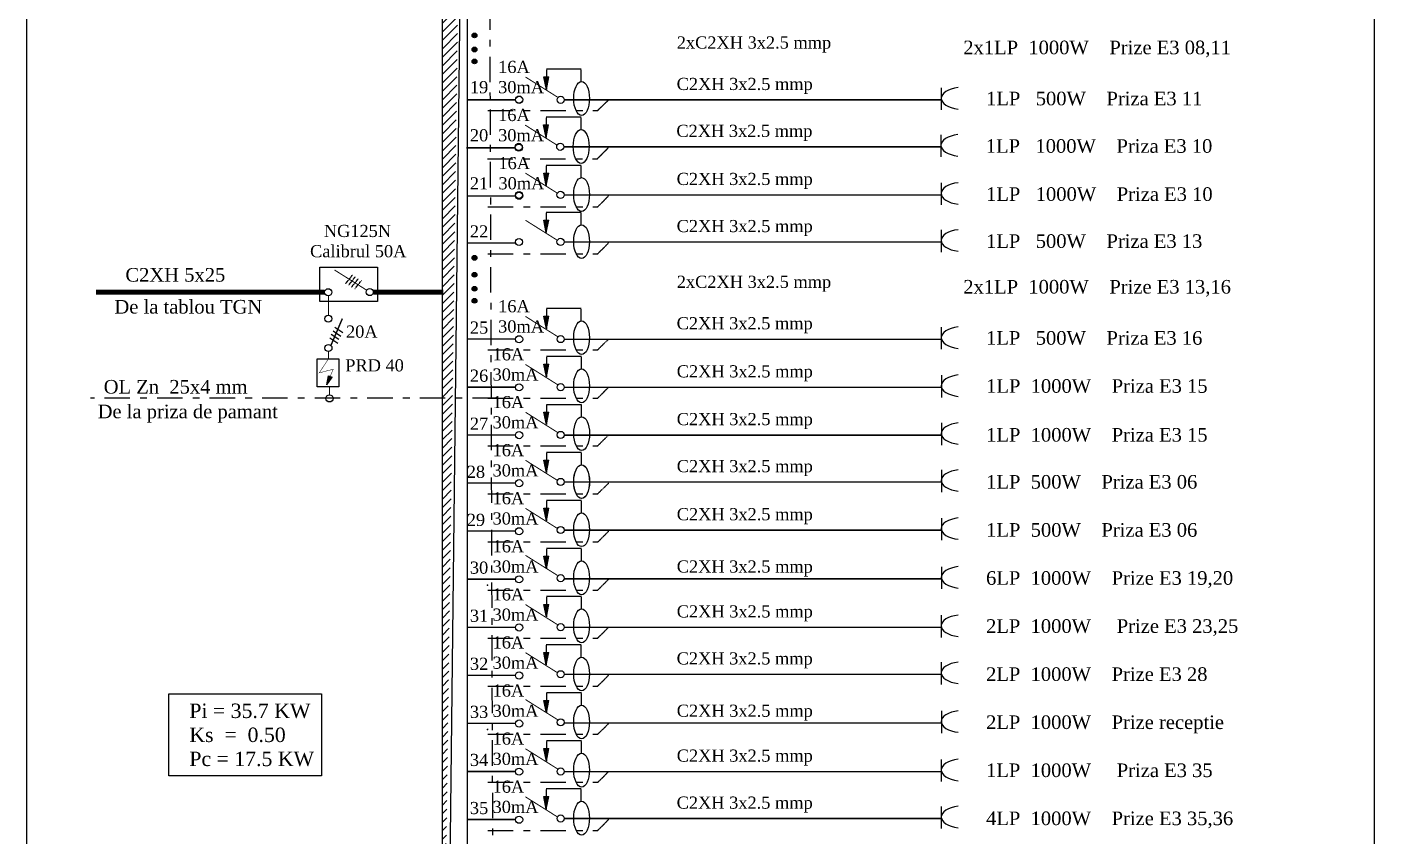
# Model space of a CAD drawing. Header units: inches. Extents: x -369701 to 85886, y 28217 to 66726.
# Drawn here: x -40900 to -26884, y 39250 to 47666 of the extents above; entities that cross this region are included whole.
import ezdxf

# ---------------------------------------------------------------- set-up
doc = ezdxf.new("R2010")
doc.units = ezdxf.units.IN
doc.header["$MEASUREMENT"] = 0
doc.linetypes.add('DOUBLE_DASHED', pattern=[1.093611, 0.529167, -0.211667, 0.141111, -0.211667])
doc.layers.add('Circuite', color=7, linetype='Continuous', lineweight=25)
doc.layers.add('Circuite incendiu', color=1, linetype='Continuous', lineweight=25)
for name, color, linetype in [('circuite iluminat normal', 7, 'Continuous'), ('circuite prize normal', 7, 'Continuous'), ('ELECTRICAL', 7, 'Continuous')]:
    doc.layers.add(name, color=color, linetype=linetype)
doc.styles.get("Standard").update_dxf_attribs({"font": 'arial.ttf'})

msp = doc.modelspace()

# ---------------------------------------------------------------- hatches: boundary and pattern name
at = {"layer": 'Circuite', "linetype": 'Continuous'}
h = msp.add_hatch(color=256, dxfattribs=at)
h.paths.add_polyline_path([(-35495, 47016), (-35495, 47146), (-35522, 47146)])
h.paths.add_polyline_path([(-35469, 47146), (-35495, 47146), (-35495, 47016)])
h = msp.add_hatch(color=256, dxfattribs=at)
h.paths.add_polyline_path([(-35499, 46516), (-35499, 46646), (-35525, 46646)])
h.paths.add_polyline_path([(-35473, 46646), (-35499, 46646), (-35499, 46516)])
h = msp.add_hatch(color=256, dxfattribs=at)
h.paths.add_polyline_path([(-35496, 46016), (-35496, 46146), (-35522, 46146)])
h.paths.add_polyline_path([(-35470, 46146), (-35496, 46146), (-35496, 46016)])
h = msp.add_hatch(color=256, dxfattribs=at)
h.paths.add_polyline_path([(-35496, 45527), (-35496, 45657), (-35522, 45657)])
h.paths.add_polyline_path([(-35470, 45657), (-35496, 45657), (-35496, 45527)])
h = msp.add_hatch(color=256, dxfattribs=at)
h.paths.add_polyline_path([(-35495, 44527), (-35495, 44657), (-35522, 44657)])
h.paths.add_polyline_path([(-35469, 44657), (-35495, 44657), (-35495, 44527)])
h = msp.add_hatch(color=256, dxfattribs=at)
h.paths.add_polyline_path([(-35495, 44027), (-35495, 44157), (-35521, 44157)])
h.paths.add_polyline_path([(-35469, 44157), (-35495, 44157), (-35495, 44027)])
h = msp.add_hatch(color=256, dxfattribs=at)
h.paths.add_polyline_path([(-35495, 44027), (-35495, 44157), (-35521, 44157)])
h.paths.add_polyline_path([(-35469, 44157), (-35495, 44157), (-35495, 44027)])
h = msp.add_hatch(color=256, dxfattribs=at)
h.paths.add_polyline_path([(-37744, 44030), (-37763, 44038), (-37779, 43948)])
h.paths.add_polyline_path([(-37724, 44022), (-37744, 44030), (-37779, 43948), (-37780, 43944)])
h = msp.add_hatch(color=256, dxfattribs=at)
h.paths.add_polyline_path([(-35495, 43530), (-35495, 43660), (-35521, 43660)])
h.paths.add_polyline_path([(-35469, 43660), (-35495, 43660), (-35495, 43530)])
h = msp.add_hatch(color=256, dxfattribs=at)
h.paths.add_polyline_path([(-35495, 43530), (-35495, 43660), (-35521, 43660)])
h.paths.add_polyline_path([(-35469, 43660), (-35495, 43660), (-35495, 43530)])
h = msp.add_hatch(color=256, dxfattribs=at)
h.paths.add_polyline_path([(-35495, 43030), (-35495, 43160), (-35521, 43160)])
h.paths.add_polyline_path([(-35469, 43160), (-35495, 43160), (-35495, 43030)])
h = msp.add_hatch(color=256, dxfattribs=at)
h.paths.add_polyline_path([(-35495, 43030), (-35495, 43160), (-35521, 43160)])
h.paths.add_polyline_path([(-35469, 43160), (-35495, 43160), (-35495, 43030)])
h = msp.add_hatch(color=256, dxfattribs=at)
h.paths.add_polyline_path([(-35495, 42530), (-35495, 42660), (-35521, 42660)])
h.paths.add_polyline_path([(-35469, 42660), (-35495, 42660), (-35495, 42530)])
h = msp.add_hatch(color=256, dxfattribs=at)
h.paths.add_polyline_path([(-35495, 42530), (-35495, 42660), (-35521, 42660)])
h.paths.add_polyline_path([(-35469, 42660), (-35495, 42660), (-35495, 42530)])
h = msp.add_hatch(color=256, dxfattribs=at)
h.paths.add_polyline_path([(-35495, 42030), (-35495, 42160), (-35521, 42160)])
h.paths.add_polyline_path([(-35469, 42160), (-35495, 42160), (-35495, 42030)])
h = msp.add_hatch(color=256, dxfattribs=at)
h.paths.add_polyline_path([(-35495, 42030), (-35495, 42160), (-35521, 42160)])
h.paths.add_polyline_path([(-35469, 42160), (-35495, 42160), (-35495, 42030)])
h = msp.add_hatch(color=256, dxfattribs=at)
h.paths.add_polyline_path([(-35495, 41530), (-35495, 41660), (-35521, 41660)])
h.paths.add_polyline_path([(-35469, 41660), (-35495, 41660), (-35495, 41530)])
h = msp.add_hatch(color=256, dxfattribs=at)
h.paths.add_polyline_path([(-35495, 41530), (-35495, 41660), (-35521, 41660)])
h.paths.add_polyline_path([(-35469, 41660), (-35495, 41660), (-35495, 41530)])
h = msp.add_hatch(color=256, dxfattribs=at)
h.paths.add_polyline_path([(-35496, 41030), (-35496, 41160), (-35522, 41160)])
h.paths.add_polyline_path([(-35469, 41160), (-35496, 41160), (-35496, 41030)])
h = msp.add_hatch(color=256, dxfattribs=at)
h.paths.add_polyline_path([(-35496, 41030), (-35496, 41160), (-35522, 41160)])
h.paths.add_polyline_path([(-35469, 41160), (-35496, 41160), (-35496, 41030)])
h = msp.add_hatch(color=256, dxfattribs=at)
h.paths.add_polyline_path([(-35495, 40530), (-35495, 40660), (-35521, 40660)])
h.paths.add_polyline_path([(-35469, 40660), (-35495, 40660), (-35495, 40530)])
h = msp.add_hatch(color=256, dxfattribs=at)
h.paths.add_polyline_path([(-35495, 40530), (-35495, 40660), (-35521, 40660)])
h.paths.add_polyline_path([(-35469, 40660), (-35495, 40660), (-35495, 40530)])
h = msp.add_hatch(color=256, dxfattribs=at)
h.paths.add_polyline_path([(-35495, 40030), (-35495, 40160), (-35521, 40160)])
h.paths.add_polyline_path([(-35469, 40160), (-35495, 40160), (-35495, 40030)])
h = msp.add_hatch(color=256, dxfattribs=at)
h.paths.add_polyline_path([(-35495, 40030), (-35495, 40160), (-35521, 40160)])
h.paths.add_polyline_path([(-35469, 40160), (-35495, 40160), (-35495, 40030)])
h = msp.add_hatch(color=256, dxfattribs=at)
h.paths.add_polyline_path([(-35496, 39530), (-35496, 39660), (-35522, 39660)])
h.paths.add_polyline_path([(-35469, 39660), (-35496, 39660), (-35496, 39530)])
h = msp.add_hatch(color=256, dxfattribs=at)
h.paths.add_polyline_path([(-35496, 39530), (-35496, 39660), (-35522, 39660)])
h.paths.add_polyline_path([(-35469, 39660), (-35496, 39660), (-35496, 39530)])
at = {"layer": 'circuite iluminat normal'}
h = msp.add_hatch(color=256, dxfattribs=at)
h.paths.add_polyline_path([(-36251, 47554, 0.528515), (-36219, 47579), (-36246, 47567)])
h.paths.add_polyline_path([(-36251, 47554), (-36246, 47567), (-36261, 47560, 0.127588)])
h.paths.add_polyline_path([(-36261, 47560), (-36219, 47579, 0.086363), (-36221, 47587, 0.099878), (-36226, 47595), (-36268, 47577, 0.099878), (-36266, 47567, 0.086363)])
h.paths.add_polyline_path([(-36268, 47577), (-36226, 47595, 0.664213)])
h = msp.add_hatch(color=256, dxfattribs=at)
h.paths.add_polyline_path([(-36249, 47554, 0.528515), (-36217, 47579), (-36244, 47567)])
h.paths.add_polyline_path([(-36249, 47554), (-36244, 47567), (-36260, 47560, 0.127588)])
h.paths.add_polyline_path([(-36260, 47560), (-36217, 47579, 0.086363), (-36219, 47587, 0.099878), (-36225, 47595), (-36266, 47577, 0.099878), (-36264, 47567, 0.086363)])
h.paths.add_polyline_path([(-36266, 47577), (-36225, 47595, 0.664213)])
h = msp.add_hatch(color=256, dxfattribs=at)
h.paths.add_polyline_path([(-36251, 47407, 0.528515), (-36219, 47432), (-36246, 47421)])
h.paths.add_polyline_path([(-36251, 47407), (-36246, 47421), (-36261, 47414, 0.127588)])
h.paths.add_polyline_path([(-36261, 47414), (-36219, 47432, 0.086363), (-36221, 47441, 0.099878), (-36226, 47449), (-36268, 47430, 0.099878), (-36266, 47421, 0.086363)])
h.paths.add_polyline_path([(-36268, 47430), (-36226, 47449, 0.664213)])
h = msp.add_hatch(color=256, dxfattribs=at)
h.paths.add_polyline_path([(-36249, 47407, 0.528515), (-36217, 47432), (-36244, 47421)])
h.paths.add_polyline_path([(-36249, 47407), (-36244, 47421), (-36260, 47414, 0.127588)])
h.paths.add_polyline_path([(-36260, 47414), (-36217, 47432, 0.086363), (-36219, 47441, 0.099878), (-36225, 47449), (-36266, 47430, 0.099878), (-36264, 47421, 0.086363)])
h.paths.add_polyline_path([(-36266, 47430), (-36225, 47449, 0.664213)])
h = msp.add_hatch(color=256, dxfattribs=at)
h.paths.add_polyline_path([(-36251, 47284, 0.528515), (-36219, 47309), (-36246, 47297)])
h.paths.add_polyline_path([(-36251, 47284), (-36246, 47297), (-36261, 47290, 0.127588)])
h.paths.add_polyline_path([(-36261, 47290), (-36219, 47309, 0.086363), (-36221, 47317, 0.099878), (-36226, 47325), (-36268, 47307, 0.099878), (-36266, 47297, 0.086363)])
h.paths.add_polyline_path([(-36268, 47307), (-36226, 47325, 0.664213)])
h = msp.add_hatch(color=256, dxfattribs=at)
h.paths.add_polyline_path([(-36249, 47284, 0.528515), (-36217, 47309), (-36244, 47297)])
h.paths.add_polyline_path([(-36249, 47284), (-36244, 47297), (-36260, 47290, 0.127588)])
h.paths.add_polyline_path([(-36260, 47290), (-36217, 47309, 0.086363), (-36219, 47317, 0.099878), (-36225, 47325), (-36266, 47307, 0.099878), (-36264, 47297, 0.086363)])
h.paths.add_polyline_path([(-36266, 47307), (-36225, 47325, 0.664213)])
h = msp.add_hatch(color=256, dxfattribs=at)
h.paths.add_polyline_path([(-36251, 45241, 0.528515), (-36219, 45266), (-36246, 45254)])
h.paths.add_polyline_path([(-36251, 45241), (-36246, 45254), (-36261, 45247, 0.127588)])
h.paths.add_polyline_path([(-36261, 45247), (-36219, 45266, 0.086363), (-36221, 45274, 0.099878), (-36226, 45282), (-36268, 45264, 0.099878), (-36266, 45255, 0.086363)])
h.paths.add_polyline_path([(-36268, 45264), (-36226, 45282, 0.664213)])
h = msp.add_hatch(color=256, dxfattribs=at)
h.paths.add_polyline_path([(-36249, 45241, 0.528515), (-36217, 45266), (-36244, 45254)])
h.paths.add_polyline_path([(-36249, 45241), (-36244, 45254), (-36260, 45247, 0.127588)])
h.paths.add_polyline_path([(-36260, 45247), (-36217, 45266, 0.086363), (-36219, 45274, 0.099878), (-36225, 45282), (-36266, 45264, 0.099878), (-36264, 45255, 0.086363)])
h.paths.add_polyline_path([(-36266, 45264), (-36225, 45282, 0.664213)])
h = msp.add_hatch(color=256, dxfattribs=at)
h.paths.add_polyline_path([(-36251, 45064, 0.528515), (-36219, 45090), (-36246, 45078)])
h.paths.add_polyline_path([(-36251, 45064), (-36246, 45078), (-36261, 45071, 0.127588)])
h.paths.add_polyline_path([(-36261, 45071), (-36219, 45090, 0.086363), (-36221, 45098, 0.099878), (-36226, 45106), (-36268, 45088, 0.099878), (-36266, 45078, 0.086363)])
h.paths.add_polyline_path([(-36268, 45088), (-36226, 45106, 0.664213)])
h = msp.add_hatch(color=256, dxfattribs=at)
h.paths.add_polyline_path([(-36249, 45064, 0.528515), (-36217, 45090), (-36244, 45078)])
h.paths.add_polyline_path([(-36249, 45064), (-36244, 45078), (-36260, 45071, 0.127588)])
h.paths.add_polyline_path([(-36260, 45071), (-36217, 45090, 0.086363), (-36219, 45098, 0.099878), (-36225, 45106), (-36266, 45088, 0.099878), (-36264, 45078, 0.086363)])
h.paths.add_polyline_path([(-36266, 45088), (-36225, 45106, 0.664213)])
h = msp.add_hatch(color=256, dxfattribs=at)
h.paths.add_polyline_path([(-36251, 44918, 0.528515), (-36219, 44943), (-36246, 44931)])
h.paths.add_polyline_path([(-36251, 44918), (-36246, 44931), (-36261, 44924, 0.127588)])
h.paths.add_polyline_path([(-36261, 44924), (-36219, 44943, 0.086363), (-36221, 44951, 0.099878), (-36226, 44959), (-36268, 44941, 0.099878), (-36266, 44932, 0.086363)])
h.paths.add_polyline_path([(-36268, 44941), (-36226, 44959, 0.664213)])
h = msp.add_hatch(color=256, dxfattribs=at)
h.paths.add_polyline_path([(-36249, 44918, 0.528515), (-36217, 44943), (-36244, 44931)])
h.paths.add_polyline_path([(-36249, 44918), (-36244, 44931), (-36260, 44924, 0.127588)])
h.paths.add_polyline_path([(-36260, 44924), (-36217, 44943, 0.086363), (-36219, 44951, 0.099878), (-36225, 44959), (-36266, 44941, 0.099878), (-36264, 44932, 0.086363)])
h.paths.add_polyline_path([(-36266, 44941), (-36225, 44959, 0.664213)])
h = msp.add_hatch(color=256, dxfattribs=at)
h.paths.add_polyline_path([(-36251, 44794, 0.528515), (-36219, 44820), (-36246, 44808)])
h.paths.add_polyline_path([(-36251, 44794), (-36246, 44808), (-36261, 44801, 0.127588)])
h.paths.add_polyline_path([(-36261, 44801), (-36219, 44820, 0.086363), (-36221, 44828, 0.099878), (-36226, 44836), (-36268, 44818, 0.099878), (-36266, 44808, 0.086363)])
h.paths.add_polyline_path([(-36268, 44818), (-36226, 44836, 0.664213)])
h = msp.add_hatch(color=256, dxfattribs=at)
h.paths.add_polyline_path([(-36249, 44794, 0.528515), (-36217, 44820), (-36244, 44808)])
h.paths.add_polyline_path([(-36249, 44794), (-36244, 44808), (-36260, 44801, 0.127588)])
h.paths.add_polyline_path([(-36260, 44801), (-36217, 44820, 0.086363), (-36219, 44828, 0.099878), (-36225, 44836), (-36266, 44818, 0.099878), (-36264, 44808, 0.086363)])
h.paths.add_polyline_path([(-36266, 44818), (-36225, 44836, 0.664213)])
at = {"layer": 'Circuite incendiu'}
h = msp.add_hatch(dxfattribs=at)
h.set_pattern_fill('ANSI31', color=256, scale=500, style=0)
h.set_pattern_definition([(45, (-1631341.14, -1142683.22), (-44.1941738, 44.1941738), [])])
h.paths.add_polyline_path([(-36321, 54757), (-36577, 54757), (-36577, 36229)])
at = {"layer": 'ELECTRICAL', "linetype": 'Continuous'}
h = msp.add_hatch(color=256, dxfattribs=at)
h.paths.add_polyline_path([(-36098, 41859, 0.380546), (-36107, 41868), (-36107, 41850, 0.380546)])
h.paths.add_polyline_path([(-36107, 41868, 0.448702), (-36117, 41859, 0.448702), (-36107, 41850)])
h = msp.add_hatch(color=256, dxfattribs=at)
h.paths.add_polyline_path([(-36098, 40359, 0.380546), (-36107, 40368), (-36107, 40350, 0.380546)])
h.paths.add_polyline_path([(-36107, 40368, 0.448702), (-36117, 40359, 0.448702), (-36107, 40350)])

# ---------------------------------------------------------------- linework, layer by layer
at = {"layer": 'Circuite', "linetype": 'DOUBLE_DASHED', "ltscale": 500}
for p, q in [((-36111, 55557), (-36031, 31865)), ((-36000, 43806), (-40238, 43806))]:
    msp.add_line(p, q, dxfattribs=at)
at = {"layer": 'Circuite', "linetype": 'Continuous'}
for p, q in [((-35495, 47016), (-35522, 47146)), ((-35522, 47146), (-35469, 47146)), ((-35132, 47226), (-35495, 47226)), ((-35495, 47221), (-35495, 47016)), ((-35495, 47016), (-35469, 47146)), ((-35132, 47100), (-35132, 47220)), ((-35135, 46726), (-35499, 46726)), ((-35499, 46721), (-35499, 46516)), ((-35135, 46600), (-35135, 46720)), ((-35499, 46516), (-35525, 46646)), ((-35525, 46646), (-35473, 46646)), ((-35499, 46516), (-35473, 46646)), ((-35496, 46016), (-35522, 46146)), ((-35522, 46146), (-35470, 46146)), ((-35132, 46226), (-35496, 46226)), ((-35496, 46221), (-35496, 46016)), ((-35496, 46016), (-35470, 46146)), ((-35132, 46100), (-35132, 46220)), ((-35132, 45737), (-35496, 45737)), ((-35496, 45732), (-35496, 45527)), ((-35132, 45610), (-35132, 45731)), ((-35496, 45527), (-35522, 45657)), ((-35522, 45657), (-35470, 45657)), ((-35496, 45527), (-35470, 45657)), ((-35132, 44737), (-35495, 44737)), ((-35495, 44732), (-35495, 44527)), ((-35132, 44610), (-35132, 44731)), ((-35495, 44527), (-35522, 44657)), ((-35522, 44657), (-35469, 44657)), ((-35495, 44527), (-35469, 44657)), ((-37748, 44432), (-37666, 44378)), ((-37734, 44471), (-37653, 44417)), ((-37715, 44504), (-37633, 44450)), ((-37695, 44543), (-37614, 44488)), ((-35521, 44157), (-35469, 44157)), ((-35495, 44027), (-35521, 44157)), ((-35521, 44157), (-35469, 44157)), ((-35131, 44237), (-35495, 44237)), ((-35495, 44232), (-35495, 44026)), ((-35495, 44027), (-35469, 44157)), ((-35495, 44027), (-35469, 44157)), ((-35131, 44110), (-35131, 44231)), ((-37780, 43943), (-37763, 44038)), ((-37780, 43943), (-37724, 44022)), ((-37763, 44038), (-37724, 44022)), ((-35495, 43735), (-35495, 43530)), ((-35131, 43735), (-35495, 43735)), ((-35131, 43613), (-35131, 43734)), ((-35521, 43660), (-35469, 43660)), ((-35495, 43530), (-35521, 43660)), ((-35521, 43660), (-35469, 43660)), ((-35495, 43530), (-35469, 43660)), ((-35495, 43530), (-35469, 43660)), ((-35131, 43240), (-35495, 43240)), ((-35495, 43235), (-35495, 43030)), ((-35131, 43113), (-35131, 43234)), ((-35521, 43160), (-35469, 43160)), ((-35495, 43030), (-35521, 43160)), ((-35521, 43160), (-35469, 43160)), ((-35495, 43030), (-35469, 43160)), ((-35495, 43030), (-35469, 43160)), ((-35521, 42660), (-35469, 42660)), ((-35495, 42530), (-35521, 42660)), ((-35521, 42660), (-35469, 42660)), ((-35131, 42740), (-35495, 42740)), ((-35495, 42735), (-35495, 42530)), ((-35495, 42530), (-35469, 42660)), ((-35495, 42530), (-35469, 42660)), ((-35131, 42613), (-35131, 42734)), ((-35131, 42240), (-35495, 42240)), ((-35495, 42235), (-35495, 42030)), ((-35131, 42113), (-35131, 42234)), ((-35521, 42160), (-35469, 42160)), ((-35495, 42030), (-35521, 42160)), ((-35521, 42160), (-35469, 42160)), ((-35495, 42030), (-35469, 42160)), ((-35495, 42030), (-35469, 42160)), ((-35521, 41660), (-35469, 41660)), ((-35495, 41530), (-35521, 41660)), ((-35521, 41660), (-35469, 41660)), ((-35131, 41740), (-35495, 41740)), ((-35495, 41735), (-35495, 41530)), ((-35495, 41530), (-35469, 41660)), ((-35495, 41530), (-35469, 41660)), ((-35131, 41613), (-35131, 41734)), ((-35132, 41240), (-35496, 41240)), ((-35496, 41235), (-35496, 41030)), ((-35132, 41113), (-35132, 41234)), ((-35522, 41160), (-35469, 41160)), ((-35496, 41030), (-35522, 41160)), ((-35522, 41160), (-35469, 41160)), ((-35496, 41030), (-35469, 41160)), ((-35496, 41030), (-35469, 41160)), ((-35521, 40660), (-35469, 40660)), ((-35495, 40530), (-35521, 40660)), ((-35521, 40660), (-35469, 40660)), ((-35131, 40740), (-35495, 40740)), ((-35495, 40735), (-35495, 40530)), ((-35495, 40530), (-35469, 40660)), ((-35495, 40530), (-35469, 40660)), ((-35131, 40613), (-35131, 40734)), ((-35131, 40240), (-35495, 40240)), ((-35495, 40235), (-35495, 40030)), ((-35131, 40113), (-35131, 40234)), ((-35521, 40160), (-35469, 40160)), ((-35495, 40030), (-35521, 40160)), ((-35521, 40160), (-35469, 40160)), ((-35495, 40030), (-35469, 40160)), ((-35495, 40030), (-35469, 40160)), ((-35132, 39740), (-35496, 39740)), ((-35496, 39735), (-35496, 39530)), ((-35132, 39613), (-35132, 39734)), ((-35522, 39660), (-35469, 39660)), ((-35496, 39530), (-35522, 39660)), ((-35522, 39660), (-35469, 39660)), ((-35496, 39530), (-35469, 39660)), ((-35496, 39530), (-35469, 39660))]:
    msp.add_line(p, q, dxfattribs=at)
at = {"layer": 'Circuite'}
msp.add_lwpolyline([(-36577, 54757), (-36321, 54757), (-36321, 31970), (-36577, 31970)], close=True, dxfattribs=at)
at = {"layer": 'Circuite', "linetype": 'Continuous'}
for points in [[(-37854, 45167), (-37253, 45167), (-37253, 44809), (-37854, 44809)], [(-37881, 44215), (-37656, 44215), (-37656, 43924), (-37881, 43924)], [(-39424, 40730), (-37834, 40730), (-37834, 39876), (-39424, 39876)]]:
    msp.add_lwpolyline(points, close=True, dxfattribs=at)
at = {"layer": 'Circuite', "linetype": 'Continuous', "flags": 128}
for points, const_width in [([(-37763, 44874), (-37763, 44668)], 10.1), ([(-37736, 44355), (-37618, 44632)], 15), ([(-37763, 44288), (-37763, 44215)], 10.1), ([(-37770, 44203), (-37858, 44068), (-37713, 44105), (-37771, 43967), (-37771, 43967)], 5.06), ([(-37752, 43924), (-37752, 43838)], 10.1)]:
    msp.add_lwpolyline(points, dxfattribs=dict(at, const_width=const_width))
at = {"layer": 'Circuite', "linetype": 'Continuous'}
for centre in [(-37764, 44631), (-37763, 44326), (-37752, 43802)]:
    msp.add_circle(centre, 37.2, dxfattribs=at)
for centre in [(-35129, 46922), (-35133, 46422), (-35129, 45922), (-35129, 45433), (-35129, 44433), (-35129, 43933), (-35128, 43436), (-35129, 42936), (-35128, 42936), (-35129, 42436), (-35129, 41936), (-35129, 41436), (-35129, 40936), (-35129, 40436), (-35129, 39936), (-35129, 39436)]:
    msp.add_ellipse(centre, major_axis=(0, 176), ratio=0.466655, dxfattribs=at)
at = {"layer": 'circuite iluminat normal'}
for centre in [(-36243, 47577), (-36242, 47577), (-36243, 47431), (-36242, 47431), (-36243, 47307), (-36242, 47307), (-36243, 45264), (-36242, 45264), (-36243, 45088), (-36242, 45088), (-36243, 44942), (-36242, 44942), (-36243, 44818), (-36242, 44818)]:
    msp.add_circle(centre, 24.8, dxfattribs=at)
at = {"layer": 'circuite prize normal'}
msp.add_lwpolyline([(-26884, 28226), (-40900, 28226), (-40900, 56073), (-26884, 56073)], close=True, dxfattribs=at)
at = {"layer": 'ELECTRICAL', "linetype": 'Continuous'}
for p, q in [((-36321, 54757), (-36577, 31970)), ((-37801, 44906), (-37801, 44906))]:
    msp.add_line(p, q, dxfattribs=at)
at = {"layer": 'ELECTRICAL', "color": 7, "linetype": 'Continuous'}
for p, q in [((-31387, 47033), (-31387, 46802)), ((-31390, 46544), (-31390, 46314)), ((-31387, 46044), (-31387, 45814)), ((-31387, 45555), (-31387, 45324)), ((-31387, 44544), (-31387, 44313)), ((-31386, 44044), (-31386, 43813)), ((-31386, 43547), (-31386, 43316)), ((-31386, 43058), (-31386, 42827)), ((-31386, 42558), (-31386, 42327)), ((-31386, 42051), (-31386, 41821)), ((-31387, 41547), (-31387, 41316)), ((-31387, 41058), (-31387, 40827)), ((-31386, 40551), (-31386, 40321)), ((-31387, 40047), (-31387, 39816)), ((-31387, 39558), (-31387, 39327))]:
    msp.add_line(p, q, dxfattribs=at)
at = {"layer": 'ELECTRICAL', "linetype": 'DOUBLE_DASHED'}
for p, q in [((-34962, 46795), (-34848, 46908)), ((-34965, 46295), (-34851, 46408)), ((-34965, 46295), (-34851, 46408)), ((-34961, 45795), (-34848, 45908)), ((-34961, 45795), (-34848, 45908)), ((-34961, 45306), (-34848, 45419)), ((-34961, 45306), (-34848, 45419)), ((-37582, 44998), (-37513, 45085)), ((-37553, 44980), (-37483, 45067)), ((-37522, 44960), (-37453, 45046)), ((-37489, 44941), (-37420, 45028)), ((-34962, 44306), (-34848, 44419)), ((-34961, 43805), (-34847, 43919)), ((-34961, 43309), (-34847, 43422)), ((-34961, 42809), (-34847, 42922)), ((-34961, 42309), (-34847, 42422)), ((-34961, 41809), (-34847, 41922)), ((-34961, 41309), (-34848, 41422)), ((-34961, 40809), (-34848, 40922)), ((-34961, 40309), (-34847, 40422)), ((-34961, 39809), (-34848, 39922)), ((-34961, 39309), (-34848, 39422))]:
    msp.add_line(p, q, dxfattribs=at)
at = {"layer": 'ELECTRICAL', "linetype": 'DOUBLE_DASHED', "ltscale": 500}
for p, q in [((-36105, 46795), (-34961, 46795)), ((-36108, 46295), (-34965, 46295)), ((-36105, 45795), (-34961, 45795)), ((-36105, 45306), (-34961, 45306)), ((-36105, 44306), (-34961, 44306)), ((-36104, 43806), (-34961, 43805)), ((-36104, 43309), (-34961, 43309)), ((-36104, 42809), (-34961, 42809)), ((-36104, 42309), (-34961, 42309)), ((-36104, 41809), (-34961, 41809)), ((-36104, 41309), (-34961, 41309)), ((-36104, 40809), (-34961, 40809)), ((-36104, 40309), (-34961, 40309)), ((-36104, 39809), (-34961, 39809)), ((-36104, 39309), (-34961, 39309))]:
    msp.add_line(p, q, dxfattribs=at)
at = {"layer": 'ELECTRICAL', "linetype": 'Continuous', "flags": 128}
for points, const_width in [([(-35377, 46934), (-35713, 47145)], 10.1), ([(-35377, 46934), (-35713, 47145)], 10.1), ([(-35377, 46934), (-35713, 47145)], 10.1), ([(-36324, 46908), (-35816, 46908)], 15.2), ([(-36325, 46908), (-35816, 46908)], 15.2), ([(-36325, 46908), (-35816, 46908)], 15.2), ([(-36325, 46908), (-35816, 46908)], 15.2), ([(-35309, 46907), (-31387, 46907)], 15.2), ([(-35381, 46434), (-35716, 46645)], 10.1), ([(-35381, 46434), (-35716, 46645)], 10.1), ([(-35381, 46434), (-35716, 46645)], 10.1), ([(-36328, 46408), (-35820, 46408)], 15.2), ([(-36328, 46408), (-35819, 46408)], 15.2), ([(-35313, 46418), (-31390, 46418)], 15.2), ([(-35377, 45934), (-35713, 46145)], 10.1), ([(-35377, 45934), (-35713, 46145)], 10.1), ([(-35377, 45934), (-35713, 46145)], 10.1), ([(-36325, 45908), (-35817, 45908)], 15.2), ([(-36324, 45908), (-35816, 45908)], 15.2), ([(-35309, 45918), (-31387, 45918)], 15.2), ([(-35377, 45444), (-35713, 45655)], 10.1), ([(-35377, 45444), (-35713, 45655)], 10.1), ([(-35377, 45444), (-35713, 45655)], 10.1), ([(-36325, 45419), (-35817, 45419)], 15.2), ([(-35309, 45429), (-31387, 45429)], 15.2), ([(-37364, 44927), (-37700, 45138)], 10.1), ([(-37802, 44906), (-40182, 44906)], 50.6), ([(-37296, 44907), (-36566, 44907)], 50.6), ([(-35377, 44444), (-35713, 44655)], 10.1), ([(-35377, 44444), (-35713, 44655)], 10.1), ([(-35377, 44444), (-35713, 44655)], 10.1), ([(-36325, 44419), (-35816, 44419)], 15.2), ([(-36325, 44419), (-35816, 44419)], 15.2), ([(-36325, 44419), (-35816, 44419)], 15.2), ([(-35309, 44417), (-31387, 44417)], 15.2), ([(-35377, 43944), (-35713, 44155)], 10.1), ([(-35377, 43944), (-35713, 44155)], 10.1), ([(-35377, 43944), (-35713, 44155)], 10.1), ([(-36324, 43919), (-35816, 43919)], 15.2), ([(-35309, 43917), (-31386, 43917)], 15.2), ([(-35377, 43447), (-35712, 43658)], 10.1), ([(-35377, 43447), (-35712, 43658)], 10.1), ([(-35377, 43447), (-35712, 43658)], 10.1), ([(-36324, 43422), (-35816, 43422)], 15.2), ([(-35309, 43420), (-31386, 43420)], 15.2), ([(-35377, 42947), (-35712, 43158)], 10.1), ([(-35377, 42947), (-35712, 43158)], 10.1), ([(-35377, 42947), (-35712, 43158)], 10.1), ([(-36324, 42922), (-35816, 42922)], 15.2), ([(-35309, 42932), (-31386, 42932)], 15.2), ([(-35377, 42447), (-35712, 42658)], 10.1), ([(-35377, 42447), (-35712, 42658)], 10.1), ([(-35377, 42447), (-35712, 42658)], 10.1), ([(-36324, 42422), (-35816, 42422)], 15.2), ([(-35309, 42432), (-31386, 42432)], 15.2), ([(-35377, 41959), (-35713, 42170)], 10.1), ([(-36324, 41922), (-35816, 41922)], 15.2), ([(-35310, 41925), (-31386, 41925)], 15.2), ([(-35377, 41447), (-35713, 41658)], 10.1), ([(-35377, 41447), (-35713, 41658)], 10.1), ([(-35377, 41447), (-35713, 41658)], 10.1), ([(-36324, 41422), (-35816, 41422)], 15.2), ([(-35309, 41420), (-31387, 41420)], 15.2), ([(-35377, 40947), (-35713, 41158)], 10.1), ([(-35377, 40947), (-35713, 41158)], 10.1), ([(-35377, 40947), (-35713, 41158)], 10.1), ([(-36324, 40922), (-35816, 40922)], 15.2), ([(-35309, 40932), (-31387, 40932)], 15.2), ([(-35377, 40459), (-35713, 40670)], 10.1), ([(-36324, 40422), (-35816, 40422)], 15.2), ([(-35310, 40425), (-31386, 40425)], 15.2), ([(-35377, 39947), (-35713, 40158)], 10.1), ([(-35377, 39947), (-35713, 40158)], 10.1), ([(-35377, 39947), (-35713, 40158)], 10.1), ([(-36324, 39922), (-35816, 39922)], 15.2), ([(-35309, 39920), (-31387, 39920)], 15.2), ([(-35377, 39447), (-35713, 39658)], 10.1), ([(-35377, 39447), (-35713, 39658)], 10.1), ([(-35377, 39447), (-35713, 39658)], 10.1), ([(-36324, 39422), (-35816, 39422)], 15.2), ([(-35309, 39432), (-31387, 39432)], 15.2)]:
    msp.add_lwpolyline(points, dxfattribs=dict(at, const_width=const_width))
at = {"layer": 'ELECTRICAL', "linetype": 'Continuous'}
for centre in [(-35779, 46910), (-35779, 46907), (-35347, 46908), (-35783, 46418), (-35782, 46410), (-35351, 46419), (-35780, 45918), (-35779, 45910), (-35348, 45919), (-35780, 45429), (-35348, 45430), (-37765, 44906), (-37333, 44908), (-35779, 44417), (-35347, 44419), (-35779, 43917), (-35347, 43919), (-35347, 43919), (-35779, 43420), (-35347, 43422), (-35347, 43422), (-35779, 42920), (-35347, 42933), (-35347, 42933), (-35347, 42433), (-35347, 42433), (-35779, 42420), (-35779, 41920), (-35347, 41933), (-35347, 41933), (-35779, 41420), (-35347, 41422), (-35347, 41422), (-35779, 40920), (-35347, 40933), (-35779, 40420), (-35347, 40433), (-35347, 40433), (-35779, 39920), (-35347, 39922), (-35347, 39922), (-35779, 39420), (-35347, 39433)]:
    msp.add_circle(centre, 37.2, dxfattribs=at)
at = {"layer": 'ELECTRICAL', "color": 7, "linetype": 'Continuous'}
for centre in [(-31153, 46923), (-31156, 46434), (-31153, 45934), (-31153, 45445), (-31153, 44434), (-31152, 43934), (-31152, 43437), (-31152, 42948), (-31152, 42448), (-31152, 41941), (-31153, 41437), (-31153, 40948), (-31152, 40441), (-31153, 39937), (-31153, 39448)]:
    msp.add_ellipse(centre, major_axis=(-236, 0), ratio=0.487665, start_param=-1.324285, end_param=1.324285, dxfattribs=at)

# ---------------------------------------------------------------- texts
at = {"layer": 'Circuite', "linetype": 'Continuous', "attachment_point": 1}
for s, insert, char_height, width in [('{\\fTimes New Roman|b0|i0|c0|p18;16A\\P30mA}', (-35997, 47313), 126.25, 407.03), ('{\\fTimes New Roman|b0|i0|c0|p18;16A\\P30mA}', (-35997, 46813), 126.25, 407.03), ('{\\fTimes New Roman|b0|i0|c0|p18;16A\\P30mA}', (-35994, 46313), 126.25, 407.03), ('{\\fTimes New Roman|b0|i0|c0|p18;16A\\P30mA}', (-35997, 44824), 126.25, 407.03), ('{\\fTimes New Roman|b0|i0|c0|p18;16A\\P30mA}', (-36055, 44324), 126.25, 407.03), ('{\\fTimes New Roman|b0|i0|c0|p18;PRD 40}', (-37588, 44209), 126.38, 1127.52), ('{\\fTimes New Roman|b0|i0|c0|p18;16A\\P30mA}', (-36055, 43827), 126.25, 407.03), ('{\\fTimes New Roman|b0|i0|c0|p18;16A\\P30mA}', (-36055, 43327), 126.25, 407.03), ('{\\fTimes New Roman|b0|i0|c0|p18;16A\\P30mA}', (-36055, 42827), 126.25, 407.03), ('{\\fTimes New Roman|b0|i0|c0|p18;16A\\P30mA}', (-36055, 42327), 126.25, 407.03), ('{\\fTimes New Roman|b0|i0|c0|p18;16A\\P30mA}', (-36055, 41827), 126.25, 407.03), ('{\\fTimes New Roman|b0|i0|c0|p18;16A\\P30mA}', (-36055, 41327), 126.25, 407.03), ('{\\fTimes New Roman|b0|i0|c0|p18;16A\\P30mA}', (-36055, 40827), 126.25, 407.03), ('{\\fTimes New Roman|b0|i0|c0|p18;16A\\P30mA}', (-36055, 40327), 126.25, 407.03), ('{\\fTimes New Roman|b0|i0|c0|p18;16A\\P30mA}', (-36055, 39827), 126.25, 407.03)]:
    msp.add_mtext(s, dxfattribs=dict(at, insert=insert, char_height=char_height, width=width))
at = {"layer": 'ELECTRICAL', "linetype": 'DOUBLE_DASHED', "attachment_point": 1}
for s, insert, char_height, width in [('{\\fTimes New Roman|b0|i0|c0|p18;2xC2XH 3x2.5 mmp}', (-34139, 47567), 126.38, 2813.98), ('{\\fTimes New Roman|b0|i0|c0|p18;2x1LP  1000W    Prize E3 08,11}', (-31158, 47523), 141.54, 8555.18), ('{\\fTimes New Roman|b0|i0|c0|p18;C2XH 3x2.5 mmp}', (-34140, 47136), 126.38, 2813.98), ('{\\fTimes New Roman|b0|i0|c0|p18;1LP   500W    Priza E3 11}', (-30921, 46992), 141.54, 8555.18), ('{\\fTimes New Roman|b0|i0|c0|p18;C2XH 3x2.5 mmp}', (-34143, 46648), 126.38, 2813.98), ('{\\fTimes New Roman|b0|i0|c0|p18;1LP   1000W    Priza E3 10}', (-30924, 46498), 141.54, 8555.18), ('{\\fTimes New Roman|b0|i0|c0|p18;C2XH 3x2.5 mmp}', (-34140, 46148), 126.38, 2813.98), ('{\\fTimes New Roman|b0|i0|c0|p18;1LP   1000W    Priza E3 10}', (-30921, 45998), 141.54, 8555.18), ('{\\fTimes New Roman|b0|i0|c0|p18;C2XH 3x2.5 mmp}', (-34140, 45658), 126.38, 2813.98), ('{\\fTimes New Roman|b0|i0|c0|p18;1LP   500W    Priza E3 13}', (-30921, 45509), 141.54, 8555.18), ('{\\fTimes New Roman|b0|i0|c0|p18;    C2XH 5x25}', (-40089, 45158), 141.54, 2813.98), ('{\\fTimes New Roman|b0|i0|c0|p18;2xC2XH 3x2.5 mmp}', (-34139, 45078), 126.38, 2813.98), ('{\\fTimes New Roman|b0|i0|c0|p18;2x1LP  1000W    Prize E3 13,16}', (-31158, 45034), 141.54, 8555.18), ('{\\fTimes New Roman|b0|i0|c0|p18;C2XH 3x2.5 mmp}', (-34140, 44647), 126.38, 2813.98), ('{\\fTimes New Roman|b0|i0|c0|p18;1LP   500W    Priza E3 16}', (-30921, 44502), 141.54, 8555.18), ('{\\fTimes New Roman|b0|i0|c0|p18;C2XH 3x2.5 mmp}', (-34139, 44147), 126.38, 2813.98), ('{\\fTimes New Roman|b0|i0|c0|p18;OL Zn  25x4 mm}', (-40101, 43994), 141.54, 1941.33), ('{\\fTimes New Roman|b0|i0|c0|p18;1LP  1000W    Priza E3 15}', (-30920, 44002), 141.54, 8555.18), ('{\\fTimes New Roman|b0|i0|c0|p18;C2XH 3x2.5 mmp}', (-34139, 43650), 126.38, 2813.98), ('{\\fTimes New Roman|b0|i0|c0|p18;1LP  1000W    Priza E3 15}', (-30920, 43494), 141.54, 8555.18), ('{\\fTimes New Roman|b0|i0|c0|p18;C2XH 3x2.5 mmp}', (-34139, 43161), 126.38, 2813.98), ('{\\fTimes New Roman|b0|i0|c0|p18;1LP  500W    Priza E3 06}', (-30920, 43005), 141.54, 8555.18), ('{\\fTimes New Roman|b0|i0|c0|p18;C2XH 3x2.5 mmp}', (-34139, 42661), 126.38, 2813.98), ('{\\fTimes New Roman|b0|i0|c0|p18;1LP  500W    Priza E3 06}', (-30920, 42505), 141.54, 8555.18), ('{\\fTimes New Roman|b0|i0|c0|p18;C2XH 3x2.5 mmp}', (-34139, 42117), 126.38, 2813.98), ('{\\fTimes New Roman|b0|i0|c0|p18;6LP  1000W    Prize E3 19,20}', (-30921, 42005), 141.54, 8555.18), ('{\\fTimes New Roman|b0|i0|c0|p18;C2XH 3x2.5 mmp}', (-34139, 41650), 126.38, 2813.98), ('{\\fTimes New Roman|b0|i0|c0|p18;2LP  1000W     Prize E3 23,25}', (-30921, 41505), 141.54, 8555.18), ('{\\fTimes New Roman|b0|i0|c0|p18;C2XH 3x2.5 mmp}', (-34140, 41161), 126.38, 2813.98), ('{\\fTimes New Roman|b0|i0|c0|p18;2LP  1000W    Prize E3 28}', (-30921, 41005), 141.54, 8555.18), ('{\\fTimes New Roman|b0|i0|c0|p18;C2XH 3x2.5 mmp}', (-34139, 40617), 126.38, 2813.98), ('{\\fTimes New Roman|b0|i0|c0|p18;2LP  1000W    Prize receptie}', (-30921, 40505), 141.54, 8555.18), ('{\\fTimes New Roman|b0|i0|c0|p18;C2XH 3x2.5 mmp}', (-34139, 40150), 126.38, 2813.98), ('{\\fTimes New Roman|b0|i0|c0|p18;1LP  1000W     Priza E3 35}', (-30921, 40005), 141.54, 8555.18), ('{\\fTimes New Roman|b0|i0|c0|p18;C2XH 3x2.5 mmp}', (-34140, 39661), 126.38, 2813.98), ('{\\fTimes New Roman|b0|i0|c0|p18;4LP  1000W    Prize E3 35,36}', (-30921, 39505), 141.54, 8555.18)]:
    msp.add_mtext(s, dxfattribs=dict(at, insert=insert, char_height=char_height, width=width))
at = {"layer": 'ELECTRICAL', "linetype": 'Continuous', "attachment_point": 1}
for s, insert, char_height, width in [('{\\fTimes New Roman|b0|i0|c0|p18;19}', (-36291, 47102), 126.38, 407.44), ('{\\fTimes New Roman|b0|i0|c0|p18;20}', (-36291, 46602), 126.38, 407.44), ('{\\fTimes New Roman|b0|i0|c0|p18;21}', (-36291, 46102), 126.38, 407.44), ('{\\fTimes New Roman|b0|i0|c0|p18;   NG125N\\PCalibrul 50A}', (-37954, 45607), 126.38, 1443.2), ('{\\fTimes New Roman|b0|i0|c0|p18;22}', (-36291, 45602), 126.38, 407.44), ('{\\fTimes New Roman|b0|i0|c0|p18;         De la tablou TGN\\P                         }', (-40470, 44826), 141.54, 3139.93), ('{\\fTimes New Roman|b0|i0|c0|p18;25}', (-36291, 44602), 126.38, 407.44), ('{\\fTimes New Roman|b0|i0|c0|p18;20A}', (-37580, 44560), 126.38, 407.44), ('{\\fTimes New Roman|b0|i0|c0|p18;26}', (-36291, 44102), 126.38, 407.44), ('{\\fTimes New Roman|b0|i0|c0|p18;De la priza de pamant}', (-40164, 43737), 141.54, 3139.93), ('{\\fTimes New Roman|b0|i0|c0|p18;27}', (-36291, 43602), 126.38, 407.44), ('\\pxt1;{\\fTimes New Roman|b0|i0|c0|p18;28}', (-36324, 43102), 126.38, 407.44), ('\\pxt1;{\\fTimes New Roman|b0|i0|c0|p18;29}', (-36324, 42602), 126.38, 407.44), ('{\\fTimes New Roman|b0|i0|c0|p18;30}', (-36291, 42105), 126.38, 407.44), ('{\\fTimes New Roman|b0|i0|c0|p18;31}', (-36291, 41605), 126.38, 407.44), ('{\\fTimes New Roman|b0|i0|c0|p18;32}', (-36291, 41105), 126.38, 407.44), ('\\pxt3;{\\fTimes New Roman|b0|i0|c0|p18;Pi\\fTimes New Roman|b1|i0|c0|p18; \\fTimes New Roman|b0|i0|c0|p18;= 35.7 KW\\P\\ptz;Ks  =  0.50\\PPc\\fTimes New Roman|b1|i0|c0|p18; \\fTimes New Roman|b0|i0|c0|p18;= 17.5 KW}', (-39210, 40628), 150, 1841.24), ('{\\fTimes New Roman|b0|i0|c0|p18;33}', (-36291, 40605), 126.38, 407.44), ('{\\fTimes New Roman|b0|i0|c0|p18;34}', (-36291, 40105), 126.38, 407.44), ('{\\fTimes New Roman|b0|i0|c0|p18;35}', (-36291, 39605), 126.38, 407.44)]:
    msp.add_mtext(s, dxfattribs=dict(at, insert=insert, char_height=char_height, width=width))

doc.saveas('drawing.dxf')
